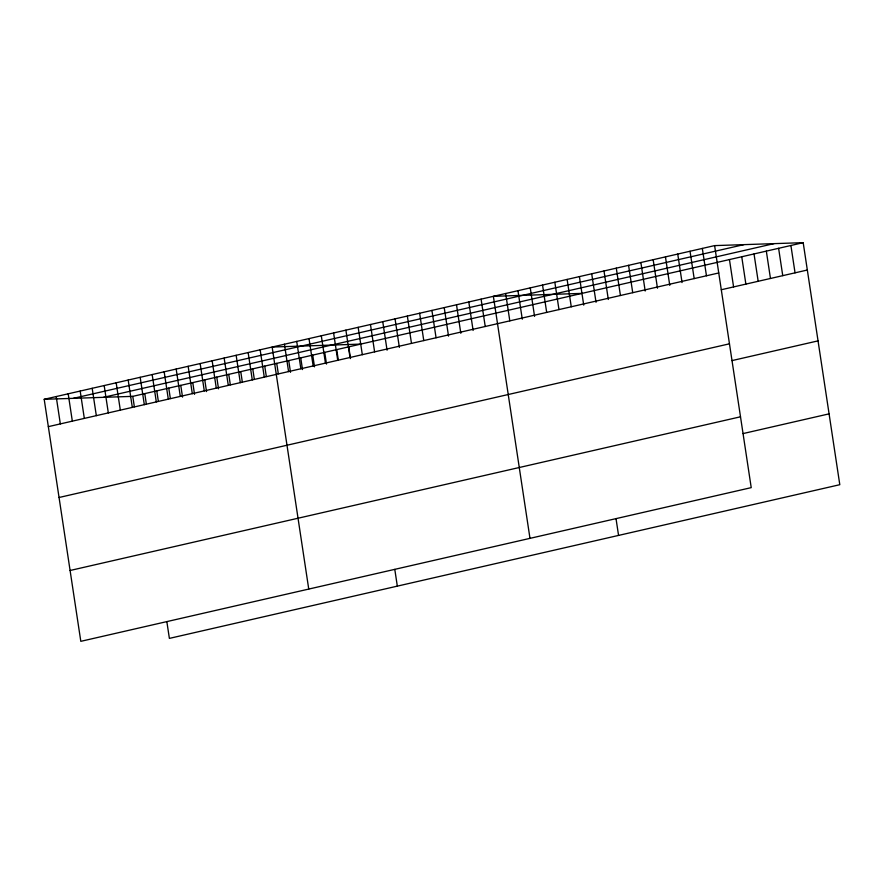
<?xml version="1.0" encoding="UTF-8"?>
<svg xmlns="http://www.w3.org/2000/svg" width="884" height="884" viewBox="0 0 884 884"><rect width="100%" height="100%" fill="white"/><g stroke="black" fill="none" stroke-linecap="round" stroke-linejoin="round"><path stroke-width="1.33" d="M714.615 245.608L751.223 487.637L80.809 641.331L44.2 399.303L714.615 245.608L803.191 242.669L839.8 484.697L169.385 638.392L166.844 621.651M73.427 398.33L743.853 244.636M103.55 397.325L773.964 243.641M44.2 399.303L132.777 396.363L803.191 242.669M48.333 426.652L718.758 272.957M721.3 289.742L807.335 270.018M59.051 497.493L729.466 343.81M732.007 360.595L818.043 340.87M70.09 570.489L740.505 416.795M743.046 433.58L829.081 413.856M581.959 293.389L493.382 296.328L529.98 538.356M360.716 344.108L272.139 347.047L308.748 589.076M790.904 245.487L795.048 272.836M778.616 248.305L782.749 275.653M766.329 251.122L770.461 278.471M754.03 253.94L758.174 281.289M741.742 256.758L745.875 284.107M729.455 259.576L733.587 286.924M702.327 248.426L706.46 275.775M690.039 251.244L694.172 278.593M677.741 254.062L682.061 282.571M665.453 256.879L669.774 285.388M653.166 259.697L657.475 288.206M640.878 262.515L645.187 291.024M628.579 265.333L632.723 292.681M616.292 268.15L620.424 295.499M604.004 270.968L608.314 299.477M591.705 273.786L596.026 302.295M579.418 276.604L583.727 305.113M616.026 518.676L618.557 535.417M567.13 279.421L571.263 306.77M554.832 282.239L558.975 309.588M542.544 285.057L546.677 312.406M530.256 287.875L534.566 316.384M517.958 290.692L522.278 319.201M505.67 293.51L509.803 320.859M481.095 299.146L485.228 326.494M468.796 301.963L473.117 330.472M456.509 304.781L460.818 333.29M444.221 307.599L448.531 336.108M431.922 310.417L436.066 337.765M419.635 313.234L423.767 340.583M407.347 316.052L411.48 343.401M395.049 318.87L399.369 347.379M382.761 321.688L387.07 350.197M370.473 324.505L374.606 351.854M358.175 327.323L362.318 354.672M394.794 569.395L397.325 586.136M348.727 346.859L350.495 358.584M345.887 330.141L350.02 357.49M336.727 349.611L338.307 360.031M333.599 332.959L337.732 360.307M324.726 352.351L326.505 364.075M321.301 335.776L325.445 363.125M312.737 355.103L314.505 366.827M309.013 338.594L313.157 365.943M300.737 357.854L302.505 369.578M296.726 341.412L300.858 368.761M288.737 360.606L290.516 372.33M284.438 344.23L288.571 371.578M276.736 363.357L278.316 373.777M264.747 366.109L266.316 376.529M260.15 349.799L264.283 377.148M252.747 368.86L254.327 379.28M248.15 352.55L252.283 379.899M240.746 371.611L242.327 382.032M236.15 355.291L240.293 382.65M228.757 374.363L230.326 384.783M224.149 358.042L228.293 385.402M216.757 377.103L218.525 388.827M212.16 360.794L216.293 388.153M204.757 379.855L206.536 391.579M200.16 363.545L204.292 390.894M192.767 382.606L194.535 394.33M188.159 366.296L192.303 393.645M180.767 385.358L182.535 397.082M176.17 369.048L180.303 396.397M168.767 388.109L170.347 398.529M164.17 371.799L168.303 399.148M156.766 390.861L158.347 401.281M152.17 374.551L156.313 401.9M144.777 393.612L146.346 404.032M140.18 377.302L144.313 404.651M132.777 396.363L134.357 406.784M128.18 380.043L132.313 407.402M116.18 382.794L120.323 410.154M104.179 385.546L108.323 412.905M92.19 388.297L96.323 415.646M80.19 391.048L84.323 418.397M68.19 393.8L72.333 421.149M56.2 396.551L60.333 423.9"/></g></svg>
